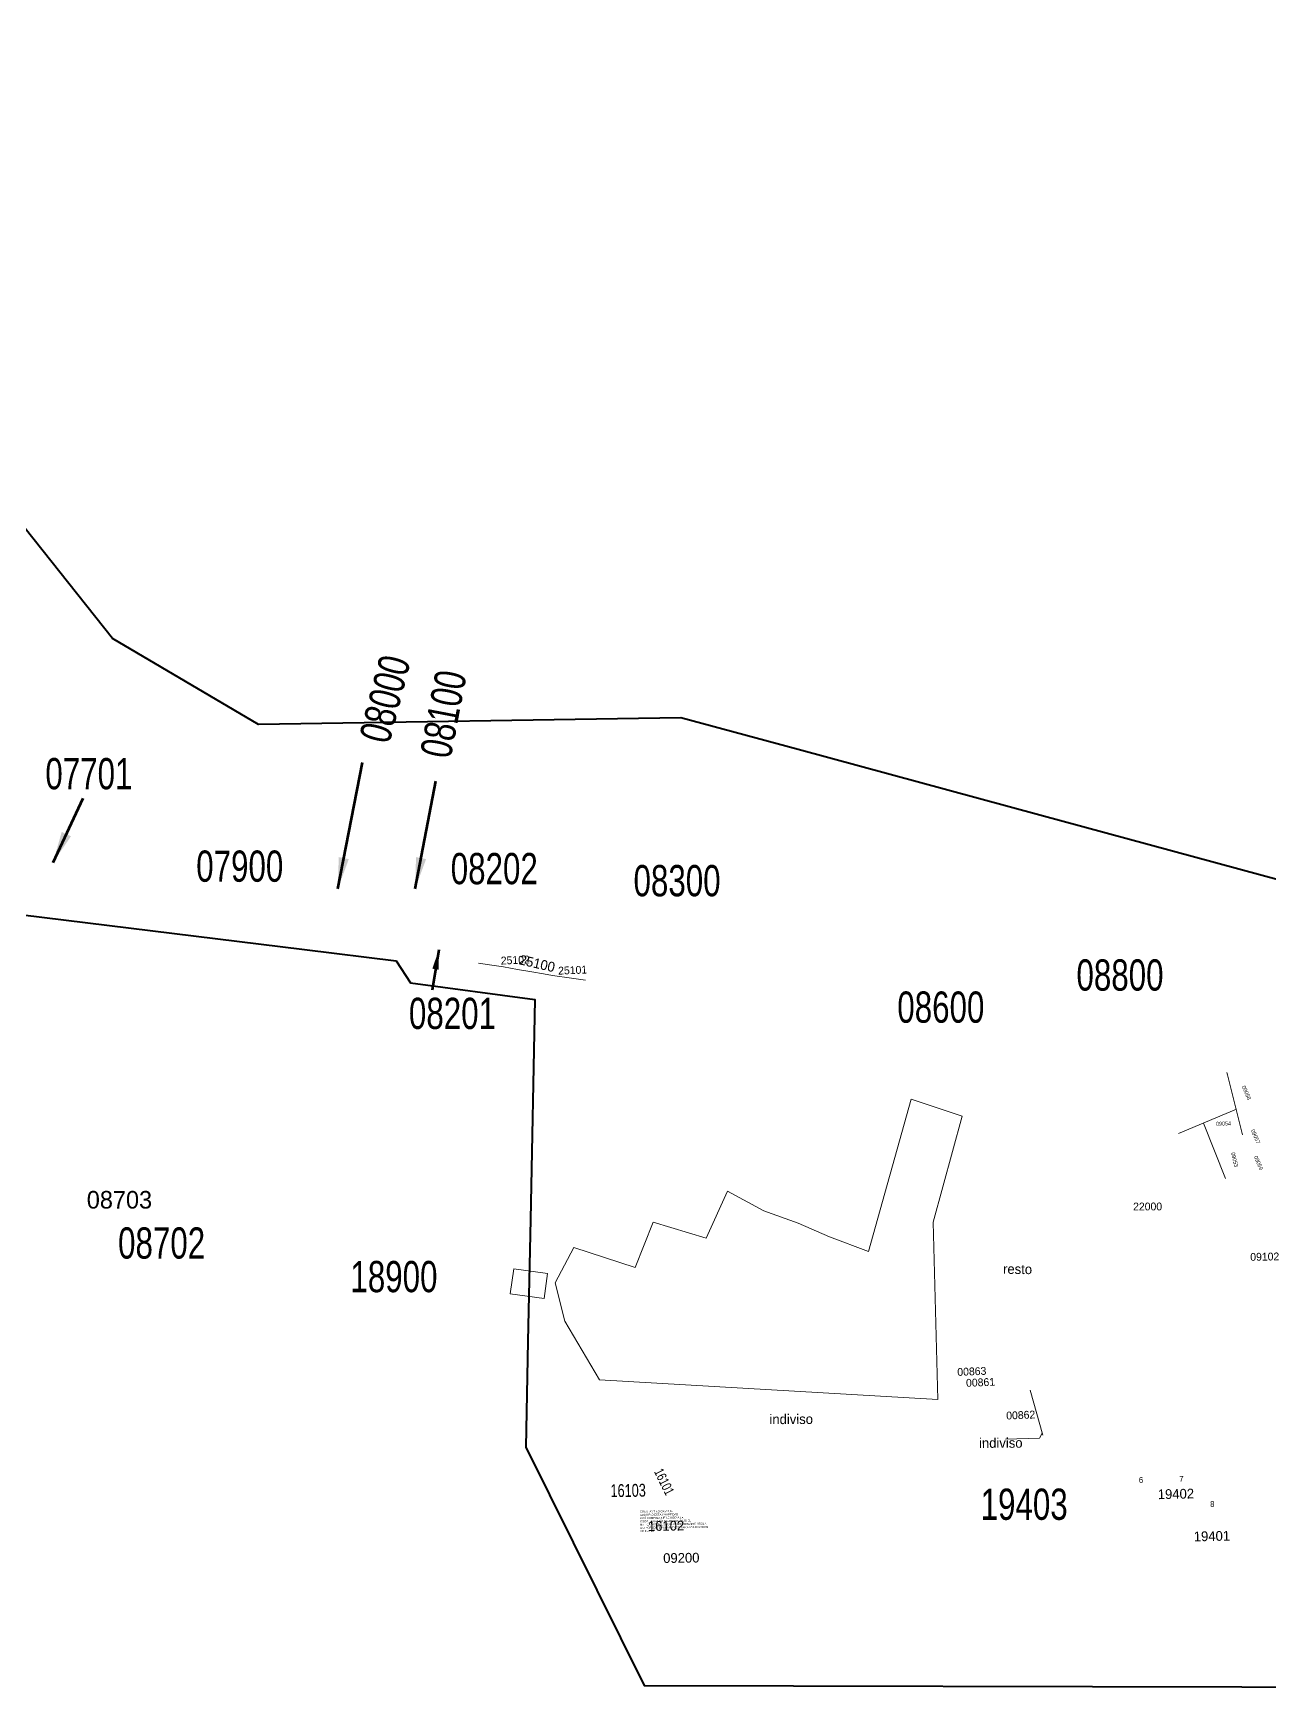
# Model space of a CAD drawing. Header units: inches. Extents: x 610851 to 630254, y 1234683 to 1264905.
# Drawn here: x 624715 to 625348, y 1243926 to 1244774 of the extents above; entities that cross this region are included whole.
import ezdxf
from ezdxf.enums import TextEntityAlignment as Align

# ---------------------------------------------------------------- set-up
doc = ezdxf.new("R2010")
doc.units = ezdxf.units.IN
doc.header["$MEASUREMENT"] = 0
doc.linetypes.add('DGN2', pattern=[67.425768, 33.712884, -33.712884])
for name, color, linetype, lineweight in [('CONTORNOLevel 61', 7, 'Continuous', 0), ('Level 50', 7, 'Continuous', 0), ('Level 7', 7, 'Continuous', 0)]:
    doc.layers.add(name, color=color, linetype=linetype, lineweight=lineweight)
doc.styles.add('Engineering', font='dgn003.shx', dxfattribs={"height": 0.1524})
doc.styles.get("Standard").update_dxf_attribs({"font": 'arial.ttf'})
doc.styles.add('Styledgn000', font='dgn000.shx')
doc.styles.add('Styledgn003', font='dgn003.shx')
doc.styles.add('Styledgn032', font='dgn032.shx')
doc.styles.add('Styletxt', font='txt.shx')
doc.dimstyles.new('STANDARD-Linear', dxfattribs={"dimtxt": 1.5, "dimasz": 1.13, "dimexe": 0.125, "dimexo": 0.000625, "dimgap": 0.3, "dimtad": 1, "dimzin": 7, "dimdsep": 46, "dimtxsty": 'Styletxt', "dimsah": 1, "dimcen": 2.5, "dimclrd": 1, "dimclre": 1, "dimclrt": 2, "dimaunit": 1, "dimadec": 7, "dimazin": 0, "dimtfac": 1, "dimtofl": 0, "dimtmove": 1, "dimatfit": 3, "dimfxl": 1, "dimtolj": 1, "dimtzin": 0, "dimarcsym": 0})

msp = doc.modelspace()

# ---------------------------------------------------------------- linework, layer by layer
at = {"layer": 'CONTORNOLevel 61', "color": 3, "linetype": 'Continuous', "lineweight": 40, "flags": 128}
for points in [[(625561.99258, 1244183.76422), (625421.62515, 1244236.62989), (625376.61645, 1244253.58123), (625354.46542, 1244339.95258), (625230.47821, 1244373.53246), (625106.491, 1244407.11235), (625046.37751, 1244423.39309), (624830.10283, 1244420.02771), (624755.1939, 1244463.93986), (624701.19525, 1244531.93817), (624396.1476, 1244544.01497), (624349.65238, 1244448.4415), (624240.30256, 1244493.21467), (624143.00704, 1244526.79455), (624188.64123, 1244627.53416), (624115.45434, 1244709.33129), (624021.21033, 1244668.89286), (624041.18364, 1244745.53406), (624017.20481, 1244791.40663), (623907.03358, 1244843.2082)], [(624674.41593, 1244326.69242), (624853.54028, 1244304.75113), (624900.61688, 1244298.98463), (624907.95401, 1244287.64967), (624971.6958, 1244279.09894), (624969.36377, 1244166.38479), (624968.07503, 1244104.09567), (624966.95269, 1244049.84991), (625027.66417, 1243927.74172), (625333.93571, 1243926.96435), (625517.40231, 1243926.49868)]]:
    msp.add_lwpolyline(points, dxfattribs=at)
at = {"layer": 'Level 50', "color": 7, "linetype": 'Continuous', "lineweight": 0}
for p, q in [((625326.27607, 1244241.74777), (625326.57745, 1244240.60178)), ((625326.57745, 1244240.60178), (625334.17038, 1244209.77298)), ((625301.37984, 1244210.49036), (625331.09945, 1244222.86841)), ((625314.31345, 1244215.83609), (625325.51363, 1244187.46711))]:
    msp.add_line(p, q, dxfattribs=at)
at = {"layer": 'Level 50', "color": 7, "linetype": 'Continuous', "lineweight": 0, "flags": 128}
for points in [[(624942.70324, 1244297.71968), (624949.53302, 1244296.62299), (624955.53007, 1244295.75871), (624962.72652, 1244294.50639), (624970.10824, 1244293.35369), (624976.06113, 1244292.3016), (624980.73658, 1244291.45496), (624990.41758, 1244290.04389), (624997.51324, 1244288.98769)], [(624942.70324, 1244297.71968), (624949.53302, 1244296.62299), (624955.53007, 1244295.75871), (624962.72652, 1244294.50639), (624970.10824, 1244293.35369), (624976.06113, 1244292.3016), (624980.73658, 1244291.45496), (624990.41758, 1244290.04389), (624997.51324, 1244288.98769)], [(624942.70324, 1244297.71968), (624949.53302, 1244296.62299), (624955.53007, 1244295.75871), (624962.72652, 1244294.50639), (624970.10824, 1244293.35369), (624976.06113, 1244292.3016), (624980.73658, 1244291.45496), (624990.41758, 1244290.04389), (624997.51324, 1244288.98769)], [(625164.41826, 1244228.09567), (625142.53739, 1244150.10039), (625122.69491, 1244157.48014), (625106.53686, 1244164.51534), (625089.05594, 1244170.86465), (625070.39427, 1244180.97961), (625059.46925, 1244156.84041), (625032.18891, 1244164.97328), (625023.05277, 1244141.79672), (624991.67146, 1244152.0145), (624982.07992, 1244133.98959), (624986.98257, 1244114.33119), (625004.81206, 1244084.28686), (625178.09449, 1244074.23072), (625175.76334, 1244165.13729), (625190.54731, 1244219.29915), (625164.41826, 1244228.09567)]]:
    msp.add_lwpolyline(points, dxfattribs=at)
at = {"layer": 'Level 50', "color": 7, "flags": 128}
msp.add_lwpolyline([(624959.0705, 1244128.33672), (624960.93929, 1244141.08533), (624978.15448, 1244138.74634), (624976.4247, 1244126.02004), (624959.0705, 1244128.33672)], dxfattribs=at)
at = {"layer": 'Level 50', "color": 7, "linetype": 'DGN2', "lineweight": 0, "flags": 128}
for points in [[(625231.89109, 1244055.90008), (625225.48267, 1244079.07202)], [(625212.77978, 1244053.98875), (625230.22259, 1244054.48922), (625231.61599, 1244056.89482)]]:
    msp.add_lwpolyline(points, dxfattribs=at)

# ---------------------------------------------------------------- texts
at = {"layer": 'Level 50', "color": 3, "linetype": 'Continuous', "lineweight": 0}
for s, height, rotation, style, p in [('25100', 5, 347.03153668, 'Styledgn003', (624972.77712, 1244297.58674)), ('09057', 2, 293.48848046, 'Styledgn032', (625340.95173, 1244208.95395))]:
    msp.add_text(s, height=height, rotation=rotation, dxfattribs=dict(at, style=style)).set_placement(p, align=Align.MIDDLE_CENTER)
at = {"layer": 'Level 50', "color": 3, "linetype": 'Continuous', "lineweight": 0, "style": 'Engineering'}
msp.add_text('08703', height=9, dxfattribs=at).set_placement((624742.04745, 1244181.04078), align=Align.TOP_LEFT)
at = {"layer": 'Level 50', "color": 3, "linetype": 'DGN2', "lineweight": 0, "style": 'Styledgn032'}
msp.add_text('00861', height=4, rotation=2.39999996, dxfattribs=at).set_placement((625200.00964, 1244083.01692), align=Align.MIDDLE_CENTER)
at = {"layer": 'Level 7', "color": 7, "linetype": 'Continuous', "lineweight": 0, "style": 'Styledgn003'}
for s, height, rotation, width, p in [('08000', 15.999972, 75.53424444, 0.749999, (624894.80891, 1244433.08764)), ('08000', 15.999972, 75.53424444, 0.749999, (624894.80891, 1244433.08764)), ('08000', 15.999972, 75.53424444, 0.749999, (624894.80891, 1244433.08764)), ('08100', 16.000002, 79.18053889, 0.75, (624924.7615, 1244425.35664)), ('08100', 16.000002, 79.18053889, 0.75, (624924.7615, 1244425.35664)), ('08100', 16.000002, 79.18053889, 0.75, (624924.7615, 1244425.35664)), ('16101', 5, 296.43091224, 0.757119, (625037.92055, 1244032.12319)), ('16103', 6.572844, 0.88209699, 0.741038, (625019.44769, 1244027.63128))]:
    msp.add_text(s, height=height, rotation=rotation, dxfattribs=dict(at, width=width)).set_placement(p, align=Align.MIDDLE_CENTER)
at = {"layer": 'Level 7', "color": 7, "linetype": 'Continuous', "lineweight": 0, "style": 'Styledgn003', "width": 0.75}
for s, p in [('07701', (624743.12683, 1244394.78721)), ('07701', (624743.12683, 1244394.78721)), ('07701', (624743.12683, 1244394.78721)), ('07900', (624820.43263, 1244347.42221)), ('07900', (624820.43263, 1244347.42221)), ('07900', (624820.43263, 1244347.42221)), ('08202', (624950.84983, 1244346.16421)), ('08202', (624950.84983, 1244346.16421)), ('08202', (624950.84983, 1244346.16421)), ('08300', (625044.50941, 1244339.98469)), ('08300', (625044.50941, 1244339.98469)), ('08300', (625044.50941, 1244339.98469)), ('08800', (625271.47763, 1244291.66021)), ('08800', (625271.47763, 1244291.66021)), ('08800', (625271.47763, 1244291.66021)), ('08201', (624929.42783, 1244272.00421)), ('08201', (624929.42783, 1244272.00421)), ('08201', (624929.42783, 1244272.00421)), ('08600', (625179.67663, 1244275.21621)), ('08600', (625179.67663, 1244275.21621)), ('08600', (625179.67663, 1244275.21621)), ('08702', (624780.38982, 1244154.38862)), ('18900', (624899.44263, 1244137.18721)), ('18900', (624899.44263, 1244137.18721)), ('18900', (624899.44263, 1244137.18721)), ('19403', (625222.36683, 1244020.57821)), ('19403', (625222.36683, 1244020.57821)), ('19403', (625222.36683, 1244020.57821))]:
    msp.add_text(s, height=16.000002, dxfattribs=at).set_placement(p, align=Align.MIDDLE_CENTER)
at = {"layer": 'Level 7', "color": 7, "linetype": 'Continuous', "lineweight": 0}
for s, height, rotation, style, p in [('25102', 4, 2.4, 'Styledgn032', (624961.60498, 1244299.31115)), ('25101', 4, 2.4, 'Styledgn032', (624990.99379, 1244294.14278)), ('09058', 2, 293.48848046, 'Styledgn032', (625336.28494, 1244231.34795)), ('09054', 2, 1.55, 'Styledgn032', (625324.51695, 1244215.54181)), ('09054', 2, 1.55, 'Styledgn032', (625324.51695, 1244215.54181)), ('09054', 2, 1.55, 'Styledgn032', (625324.51695, 1244215.54181)), ('09053', 2, 283.64475707, 'Styledgn032', (625330.24205, 1244197.03513)), ('09059', 2, 293.48848046, 'Styledgn032', (625342.47132, 1244195.42697)), ('22000', 4, 0.25, 'Styledgn032', (625285.62059, 1244173.08801)), ('09102', 4, 1.1, 'Styledgn032', (625345.64803, 1244147.38477)), ('resto', 4.999968, 359.25, 'Styledgn000', (625219.00084, 1244141.01203)), ('resto', 4.999968, 359.25, 'Styledgn000', (625219.00084, 1244141.01203)), ('resto', 4.999968, 359.25, 'Styledgn000', (625219.00084, 1244141.01203)), ('indiviso', 5, 0.25, 'Styledgn003', (625103.00135, 1244064.14262)), ('indiviso', 5, 0.25, 'Styledgn003', (625103.00135, 1244064.14262)), ('indiviso', 5, 0.25, 'Styledgn003', (625103.00135, 1244064.14262)), ('indiviso', 5, 0.25, 'Styledgn003', (625210.38903, 1244051.98971)), ('indiviso', 5, 0.25, 'Styledgn003', (625210.38903, 1244051.98971)), ('indiviso', 5, 0.25, 'Styledgn003', (625210.38903, 1244051.98971)), ('6', 3, 0.25, 'Styledgn000', (625282.23937, 1244033.03847)), ('6', 3, 0.25, 'Styledgn000', (625282.23937, 1244033.03847)), ('6', 3, 0.25, 'Styledgn000', (625282.23937, 1244033.03847)), ('7', 3, 0.25, 'Styledgn000', (625302.95237, 1244033.56047)), ('7', 3, 0.25, 'Styledgn000', (625302.95237, 1244033.56047)), ('7', 3, 0.25, 'Styledgn000', (625302.95237, 1244033.56047)), ('19402', 4.999998, 1.3, 'Styledgn032', (625300.12771, 1244025.86092)), ('8', 3, 0.25, 'Styledgn000', (625318.79137, 1244020.67147)), ('8', 3, 0.25, 'Styledgn000', (625318.79137, 1244020.67147)), ('8', 3, 0.25, 'Styledgn000', (625318.79137, 1244020.67147)), ('16102', 5, 0.88209699, 'Styledgn003', (625038.87198, 1244009.52207)), ('19401', 4.999998, 1.3, 'Styledgn032', (625318.57934, 1244004.26253)), ('09200', 5, 0.88209699, 'Styledgn003', (625046.69063, 1243993.10332))]:
    msp.add_text(s, height=height, rotation=rotation, dxfattribs=dict(at, style=style)).set_placement(p, align=Align.MIDDLE_CENTER)
at = {"layer": 'Level 7', "color": 7, "linetype": 'DGN2', "lineweight": 0, "style": 'Styledgn032'}
for s, p in [('00863', (625195.53951, 1244088.60458)), ('00862', (625220.60416, 1244066.25393))]:
    msp.add_text(s, height=4, rotation=2.39999996, dxfattribs=at).set_placement(p, align=Align.MIDDLE_CENTER)
at = {"layer": 'Level 7', "color": 7, "linetype": 'Continuous', "lineweight": 0, "insert": (625025.66481, 1244006.26486), "char_height": 1, "width": 34.7865854, "attachment_point": 7, "rotation": 0.88209699}
msp.add_mtext('{\\fArial|b0|i0|c0|p34;CONSTANTINO CAMPOS \\PADQUIRIO ESTA PROPIEDAD \\PPOR COMPRA QUE LE HIZO A LA\\PCOOP. ROLANDO CALDERON BAJO EL \\PN#    CATASTRAL 3049-4-07-000.(00802)N/C SEGUN \\PANTECEDENTE PRESENTADO PAR ESTA REVISION \\PDE PLANO}', dxfattribs=at)

# ---------------------------------------------------------------- leaders
at = {"layer": 'Level 7', "color": 7, "linetype": 'Continuous', "lineweight": 0}
for points, override in [([(624870.68158, 1244335.8222), (624883.24458, 1244400.5872)], {"dimscale": 1, "dimtxt": 16, "dimasz": 16, "dimgap": 8, "dimtad": 1, "dimclrd": 0, "dimlwd": 65534}), ([(624870.68158, 1244335.8222), (624883.24458, 1244400.5872)], {"dimscale": 1, "dimtxt": 16, "dimasz": 16, "dimgap": 8, "dimtad": 1, "dimclrd": 0, "dimlwd": 65534}), ([(624870.68158, 1244335.8222), (624883.24458, 1244400.5872)], {"dimscale": 1, "dimtxt": 16, "dimasz": 16, "dimgap": 8, "dimtad": 1, "dimclrd": 0, "dimlwd": 65534}), ([(624910.30158, 1244335.8222), (624920.93058, 1244390.9212)], {"dimscale": 1, "dimtxt": 16, "dimasz": 16, "dimgap": 8, "dimtad": 1, "dimclrd": 0, "dimlwd": 65534}), ([(624910.30158, 1244335.8222), (624920.93058, 1244390.9212)], {"dimscale": 1, "dimtxt": 16, "dimasz": 16, "dimgap": 8, "dimtad": 1, "dimclrd": 0, "dimlwd": 65534}), ([(624910.30158, 1244335.8222), (624920.93058, 1244390.9212)], {"dimscale": 1, "dimtxt": 16, "dimasz": 16, "dimgap": 8, "dimtad": 1, "dimclrd": 0, "dimlwd": 65534}), ([(624724.76658, 1244349.3552), (624740.22858, 1244382.2212)], {"dimscale": 1, "dimtxt": 16, "dimasz": 16, "dimgap": 8, "dimtad": 1, "dimclrd": 0, "dimlwd": 65534}), ([(624724.76658, 1244349.3552), (624740.22858, 1244382.2212)], {"dimscale": 1, "dimtxt": 16, "dimasz": 16, "dimgap": 8, "dimtad": 1, "dimclrd": 0, "dimlwd": 65534}), ([(624724.76658, 1244349.3552), (624740.22858, 1244382.2212)], {"dimscale": 1, "dimtxt": 16, "dimasz": 16, "dimgap": 8, "dimtad": 1, "dimclrd": 0, "dimlwd": 65534}), ([(624922.37358, 1244304.4892), (624919.03658, 1244283.9142)], {"dimscale": 1, "dimtxt": 10, "dimasz": 10, "dimgap": 5, "dimtad": 1, "dimclrd": 0, "dimlwd": 65534}), ([(624922.37358, 1244304.4892), (624919.03658, 1244283.9142)], {"dimscale": 1, "dimtxt": 10, "dimasz": 10, "dimgap": 5, "dimtad": 1, "dimclrd": 0, "dimlwd": 65534}), ([(624922.37358, 1244304.4892), (624919.03658, 1244283.9142)], {"dimscale": 1, "dimtxt": 10, "dimasz": 10, "dimgap": 5, "dimtad": 1, "dimclrd": 0, "dimlwd": 65534})]:
    msp.add_leader(points, dimstyle='STANDARD-Linear', override=override, dxfattribs=at)

doc.saveas('drawing.dxf')
